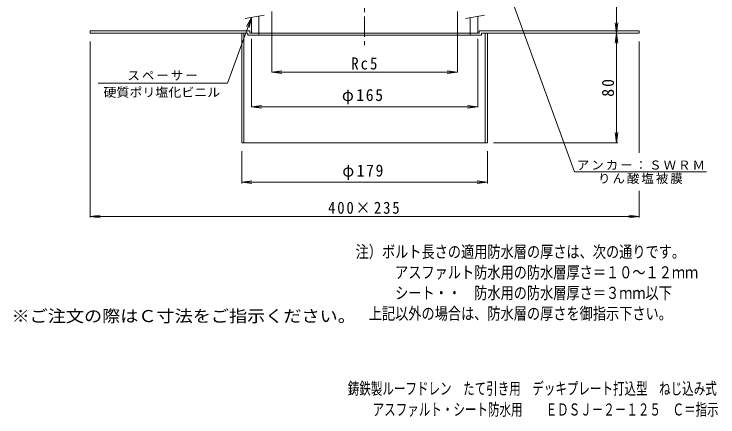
# Model space of a CAD drawing. Units: millimetres, scale not verified. Extents: x -289 to 230, y -348 to 414.
# Drawn here: x -283 to 230, y -348 to -54 of the extents above; entities that cross this region are included whole.
import ezdxf
from ezdxf.enums import TextEntityAlignment as Align

# ---------------------------------------------------------------- set-up
doc = ezdxf.new("R2010")
doc.units = ezdxf.units.MM
doc.header["$LTSCALE"] = 3
doc.linetypes.add('CHAIN1', pattern=[8, 5, -1, 1, -1])
for name, color, linetype, lineweight in [('0-0_通り芯', 3, 'Continuous', 9), ('0-3_建具', 4, 'Continuous', 9), ('0-4_その他', 7, 'Continuous', 9), ('0-5_寸法', 7, 'Continuous', 9), ('0-B', 2, 'Continuous', 9)]:
    doc.layers.add(name, color=color, linetype=linetype, lineweight=lineweight)
doc.layers.add('F-4_F-4ﾚｲﾔ', color=6, linetype='Continuous')
doc.layers.add('F-5_F-5ﾚｲﾔ', color=6, linetype='Continuous')
doc.styles.add('ＭＳ ゴシック', font='')
doc.styles.get('ＭＳ ゴシック').set_extended_font_data('MS Gothic')

msp = doc.modelspace()

# ---------------------------------------------------------------- linework, layer by layer
at = {"layer": '0-0_通り芯', "linetype": 'CHAIN1'}
msp.add_line((-27.537, 88.253), (-27.537, -77.539), dxfattribs=at)
at = {"layer": '0-3_建具', "color": 7}
for p, q in [((-114.455, -57.264), (-100.668, -54.833)), ((46.045, -57.264), (59.832, -54.833))]:
    msp.add_line(p, q, dxfattribs=at)
at = {"layer": '0-3_建具'}
for p, q in [((-104.537, -55.515), (-104.537, -67.963)), ((54.963, -55.692), (54.963, -67.963)), ((-110.037, -56.485), (-110.037, -67.963)), ((49.463, -56.662), (49.463, -67.963)), ((-110.037, -67.963), (54.963, -67.963))]:
    msp.add_line(p, q, dxfattribs=at)
at = {"layer": '0-4_その他'}
for p, q in [((156.058, -67.963), (156.058, 12.037)), ((-95.225, -96.474), (-95.225, -52.158)), ((40.152, -96.474), (40.152, -52.158)), ((156.058, -67.963), (155.079, -60.527)), ((156.058, -67.963), (157.036, -60.527)), ((166.463, -67.963), (62.531, -67.963)), ((156.058, -67.963), (155.079, -75.399)), ((156.058, -147.963), (156.058, -67.963)), ((156.058, -67.963), (157.036, -75.399)), ((-227.537, -202.477), (-227.537, -73.963)), ((-110.037, -121.655), (-110.037, -72.219)), ((54.963, -121.655), (54.963, -72.219)), ((172.463, -155.192), (172.463, -73.963)), ((-95.225, -96.474), (-87.789, -95.495)), ((-95.225, -96.474), (40.152, -96.474)), ((-95.225, -96.474), (-87.789, -97.453)), ((40.152, -96.474), (32.716, -95.495)), ((40.152, -96.474), (32.716, -97.453)), ((-110.037, -121.655), (-102.601, -120.676)), ((-110.037, -121.655), (54.963, -121.655)), ((-110.037, -121.655), (-102.601, -122.634)), ((54.963, -121.655), (47.527, -120.676)), ((54.963, -121.655), (47.527, -122.634)), ((156.058, -147.963), (155.079, -140.527)), ((156.058, -147.963), (157.036, -140.527)), ((156.958, -147.963), (66.363, -147.963)), ((-117.037, -177.629), (-117.037, -153.963)), ((61.963, -177.629), (61.963, -153.963)), ((-117.037, -176.729), (-109.601, -175.75)), ((-117.037, -176.729), (61.963, -176.729)), ((-117.037, -176.729), (-109.601, -177.708)), ((61.963, -176.729), (54.528, -175.75)), ((61.963, -176.729), (54.528, -177.708)), ((172.463, -202.477), (172.463, -182.954)), ((-227.537, -201.577), (-220.101, -200.598)), ((-227.537, -201.577), (172.463, -201.577)), ((-227.537, -201.577), (-220.101, -202.556)), ((172.463, -201.577), (165.028, -200.598)), ((172.463, -201.577), (165.028, -202.556))]:
    msp.add_line(p, q, dxfattribs=at)
at = {"layer": '0-5_寸法'}
for p, q in [((76.963, -35.963), (125.378, -168.981)), ((-110.037, -56.485), (-127.481, -104.414)), ((-110.037, -56.485), (-113.5, -63.138)), ((-110.037, -56.485), (-111.66, -63.807)), ((-127.481, -104.414), (-221.726, -104.414)), ((221.415, -168.981), (125.378, -168.981))]:
    msp.add_line(p, q, dxfattribs=at)
at = {"layer": '0-B'}
for p, q in [((-227.537, -66.363), (-111.037, -66.363)), ((-227.537, -66.363), (-227.537, -67.963)), ((-111.037, -66.363), (-111.037, -67.963)), ((55.964, -66.363), (55.964, -67.963)), ((55.964, -66.363), (172.463, -66.363)), ((172.463, -66.363), (172.463, -67.963)), ((-112.637, -67.963), (-227.537, -67.963)), ((-117.037, -67.963), (-117.037, -147.963)), ((-115.437, -67.963), (-115.437, -147.963)), ((-112.637, -67.963), (-112.637, -69.563)), ((-112.637, -69.563), (57.564, -69.563)), ((-111.037, -67.963), (55.964, -67.963)), ((-104.537, -67.963), (-104.537, -69.563)), ((49.463, -67.963), (49.463, -69.563)), ((57.564, -67.963), (57.564, -69.563)), ((57.564, -67.963), (172.463, -67.963)), ((60.363, -67.963), (60.363, -147.963)), ((61.963, -67.963), (61.963, -147.963)), ((-117.037, -147.963), (61.963, -147.963))]:
    msp.add_line(p, q, dxfattribs=at)

# ---------------------------------------------------------------- texts
at = {"layer": '0-4_その他', "color": 2, "char_height": 8.798, "attachment_point": 7, "style": 'ＭＳ ゴシック'}
for s, insert in [('\\T1.27;\\W0.9;Rc5', (-37.287, -94.674)), ('\\T1.21;\\W0.95;φ165', (-44.037, -119.855)), ('\\T1.21;\\W0.95;φ179', (-43.759, -174.929)), ('\\T1.24;\\W0.9;400×235', (-54.162, -199.777))]:
    msp.add_mtext(s, dxfattribs=dict(at, insert=insert))
at = {"layer": '0-4_その他', "color": 2, "insert": (154.258, -114.338), "char_height": 8.798, "attachment_point": 7, "rotation": 90, "style": 'ＭＳ ゴシック'}
msp.add_mtext('\\T1.27;\\W0.95;80', dxfattribs=at)
at = {"layer": '0-5_寸法', "style": 'ＭＳ ゴシック', "width": 1.05}
msp.add_text('硬質ポリ塩化ビニル', height=6.598, dxfattribs=at).set_placement((-217.784, -116.352), align=Align.BOTTOM_LEFT)
at = {"layer": '0-5_寸法', "char_height": 6.598, "attachment_point": 7, "style": 'ＭＳ ゴシック'}
for s, insert in [('\\T1.17;スペーサー', (-200.309, -102.568)), ('\\T1.17;アンカー：ＳＷＲＭ', (127.145, -167.78)), ('\\T1.17;りん酸塩被膜', (142.53, -177.976))]:
    msp.add_mtext(s, dxfattribs=dict(at, insert=insert))
at = {"layer": 'F-4_F-4ﾚｲﾔ', "style": 'ＭＳ ゴシック', "width": 0.7}
for s, p in [('鋳鉄製ルーフドレン\u3000たて引き用\u3000デッキプレート打込型\u3000ねじ込み式', (-39.797, -334.09)), ('アスファルト・シート防水用\u3000\u3000ＥＤＳＪ－２－１２５\u3000Ｃ＝指示', (-21.673, -349.38))]:
    msp.add_text(s, height=8.798, dxfattribs=at).set_placement(p, align=Align.BOTTOM_LEFT)
at = {"layer": 'F-5_F-5ﾚｲﾔ', "style": 'ＭＳ ゴシック', "width": 0.8}
for s, p in [('注）ボルト長さの適用防水層の厚さは、次の通りです。', (-34.101, -234.387)), ('\u3000\u3000\u3000アスファルト防水用の防水層厚さ＝１０～１２ｍｍ', (-34.101, -249.387)), ('シート・・', (-5.301, -264.387)), ('防水用の防水層厚さ＝３ｍｍ以下', (52.299, -264.387)), ('\u3000上記以外の場合は、防水層の厚さを御指示下さい。', (-34.101, -279.387))]:
    msp.add_text(s, height=8.798, dxfattribs=at).set_placement(p, align=Align.BOTTOM_LEFT)
at = {"layer": 'F-5_F-5ﾚｲﾔ', "color": 2, "style": 'ＭＳ ゴシック', "width": 1.1}
msp.add_text('※ご注文の際はＣ寸法をご指示ください。', height=8.798, dxfattribs=at).set_placement((-284.743, -281.252), align=Align.BOTTOM_LEFT)

doc.saveas('drawing.dxf')
